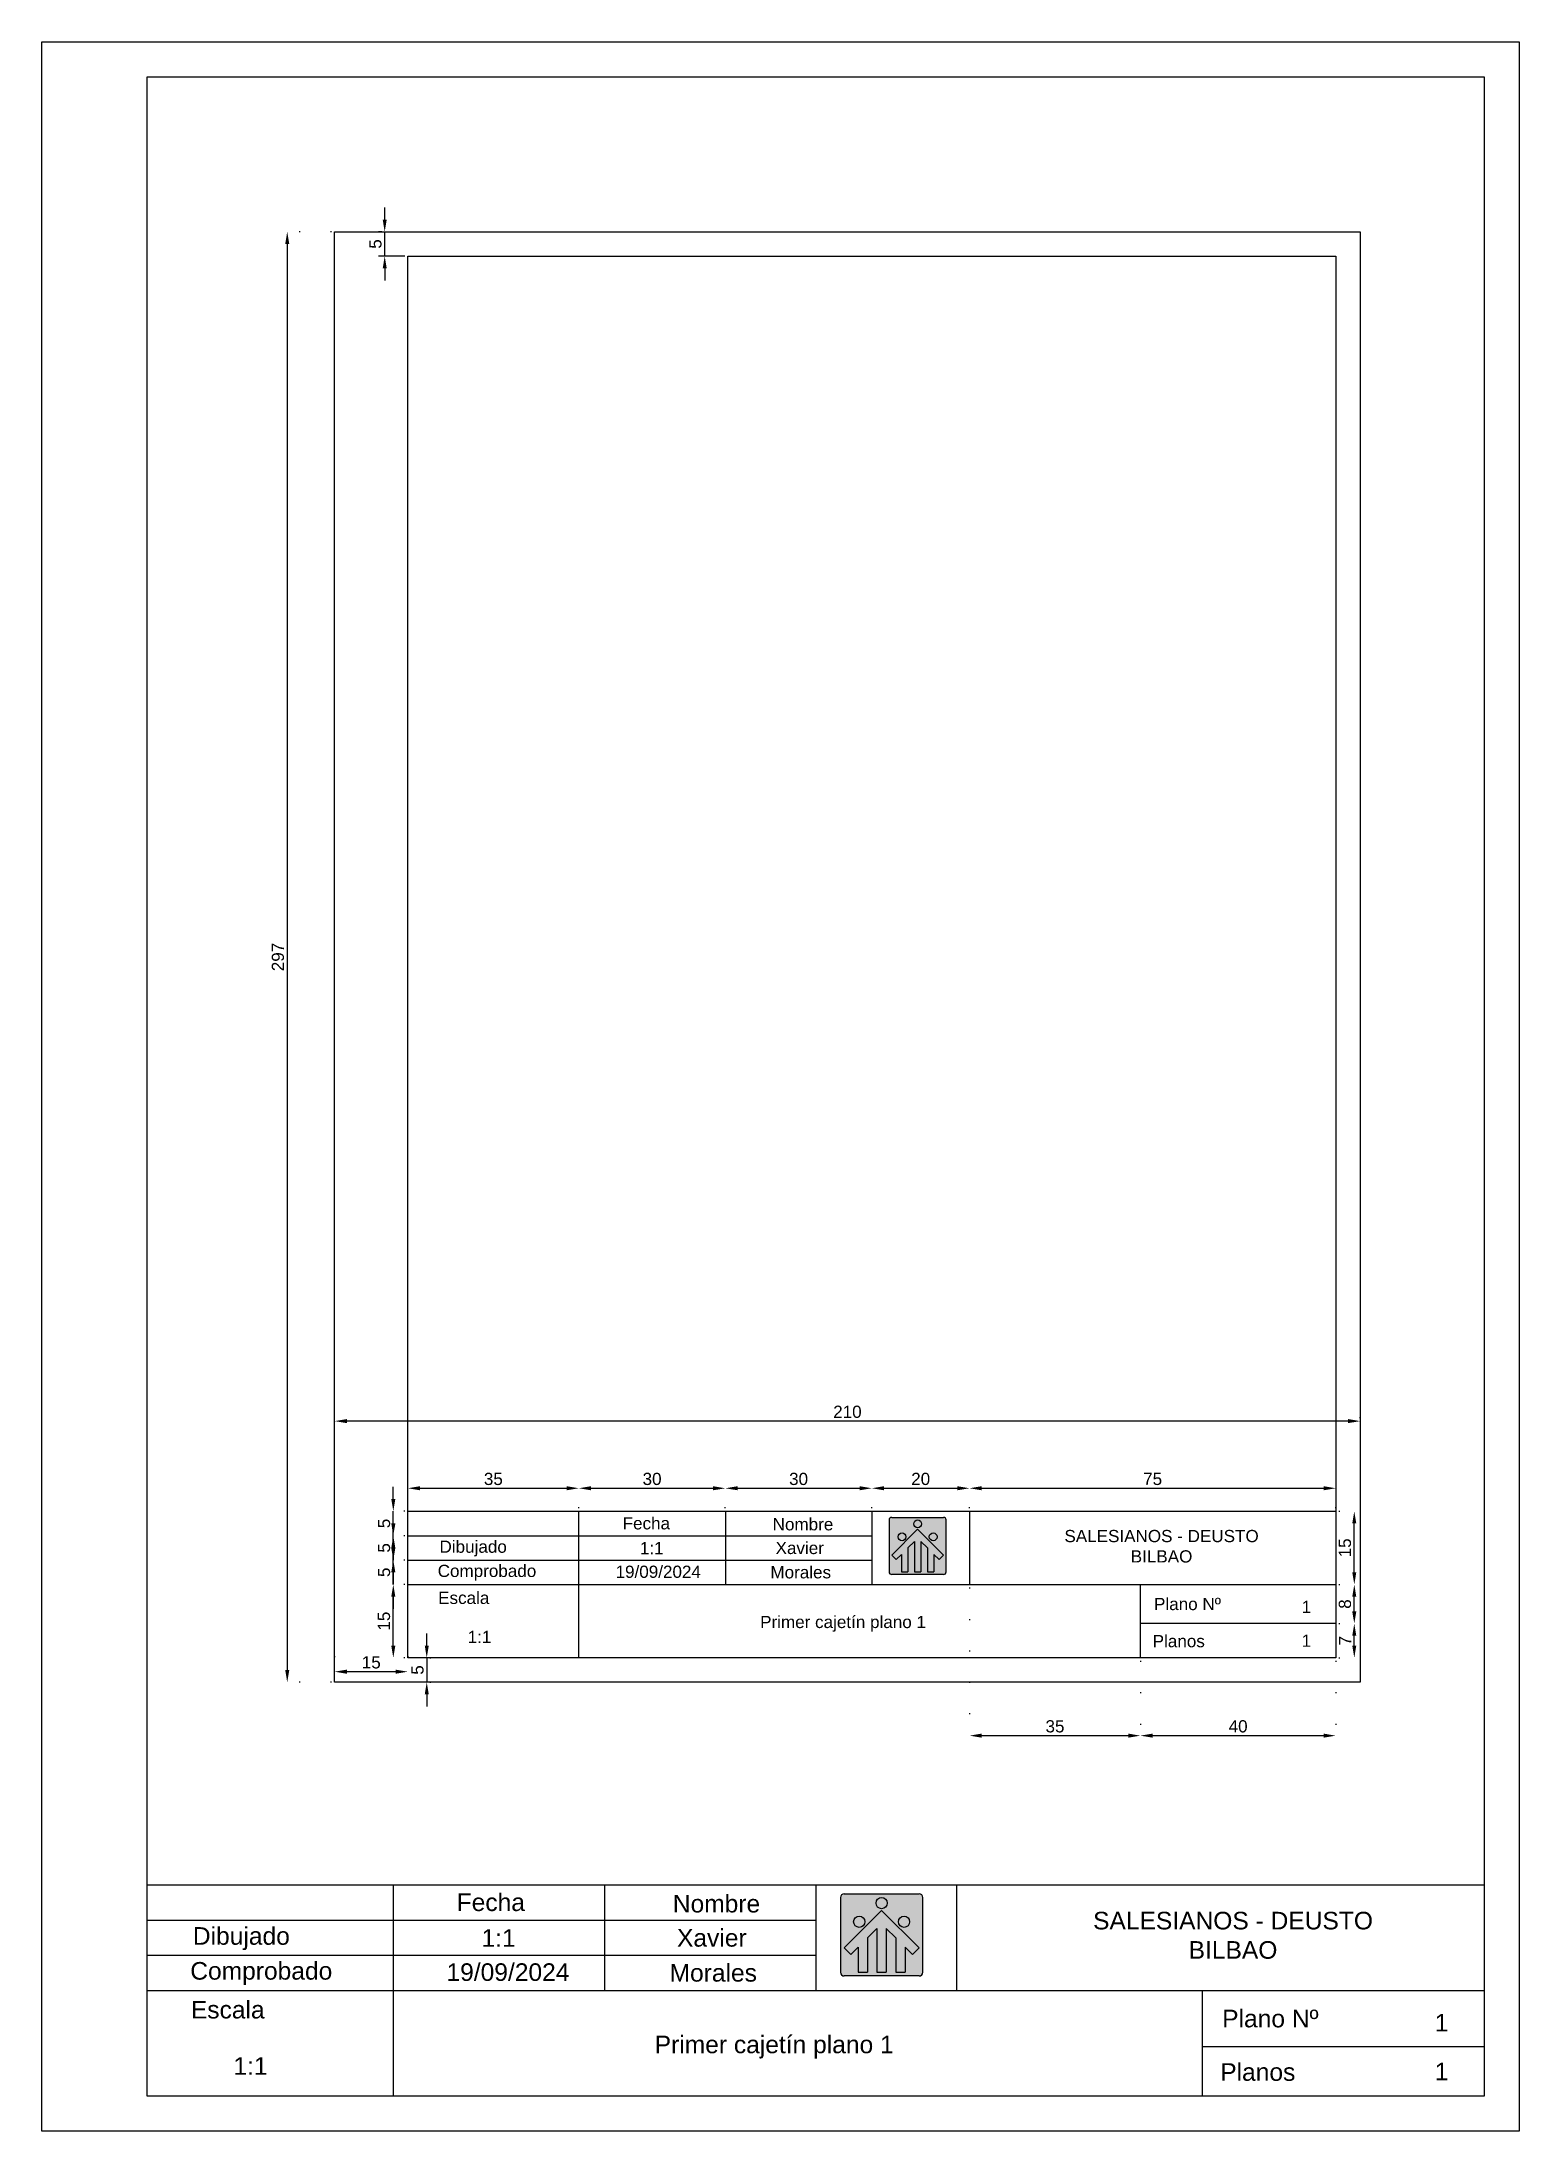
# Paper-space layout 'Presentación2' of a CAD drawing. Header units: millimetres. Extents: x -1918 to -1708, y -397 to -100.
# The model-space entities are those that its viewports show. They can reach past a viewport. Long polylines and large blocks are cut down to what shows.
import ezdxf

# ---------------------------------------------------------------- set-up
doc = ezdxf.new("R2010")
doc.units = ezdxf.units.MM
doc.linetypes.add('ACAD_ISO07W100', pattern=[3, 0, -3])
for name, color, linetype in [('Caj_Borde', 2, 'Continuous'), ('Caj_text_editar', 6, 'Continuous'), ('Caj_texto_fijo', 7, 'Continuous'), ('Cajetin', 7, 'Continuous'), ('Cotas', 3, 'Continuous'), ('Logo_SD', 1, 'Continuous')]:
    doc.layers.add(name, color=color, linetype=linetype)
doc.styles.get("Standard").update_dxf_attribs({"font": 'arial.ttf'})
doc.dimstyles.new('Copia de ISO-25_punto', dxfattribs={"dimtxt": 2.5, "dimasz": 2.5, "dimexe": 1.25, "dimexo": 0.625, "dimtad": 1, "dimtxsty": 'Standard', "dimcen": 2.5, "dimclrd": 256, "dimclre": 256, "dimadec": 0, "dimazin": 0, "dimtfac": 1, "dimtmove": 0, "dimatfit": 3, "dimfxl": 1, "dimlwd": -1, "dimlwe": -1, "dimarcsym": 0})
doc.dimstyles.new('ISO-25', dxfattribs={"dimtxt": 2.5, "dimasz": 2.5, "dimexe": 1.25, "dimexo": 0.625, "dimtad": 1, "dimtxsty": 'Standard', "dimcen": 2.5, "dimadec": 0, "dimazin": 0, "dimtfac": 1, "dimtmove": 0, "dimatfit": 3, "dimfxl": 1, "dimarcsym": 0})

# ---------------------------------------------------------------- blocks, each defined once
blk = doc.blocks.new('*D0')
at = {"layer": 'Cotas', "linetype": 'ACAD_ISO07W100', "transparency": 16777216}
for p, q in [((2030.14, 2261.83), (2026.52, 2261.83)), ((2030.14, 2246.83), (2026.52, 2246.83))]:
    blk.add_line(p, q, dxfattribs=at)
at = {"layer": 'Cotas', "transparency": 16777216}
blk.add_line((2027.77, 2249.33), (2027.77, 2259.33), dxfattribs=at)
for points in [[(2027.36, 2259.33), (2028.19, 2259.33), (2027.77, 2261.83)], [(2027.36, 2249.33), (2028.19, 2249.33), (2027.77, 2246.83)]]:
    blk.add_solid(points, dxfattribs=at)
at = {"layer": 'Defpoints', "color": 0, "transparency": 16777216}
for p in [(2027.77, 2261.83), (2030.76, 2261.83), (2030.76, 2246.83)]:
    blk.add_point(p, dxfattribs=at)
at = {"layer": 'Cotas', "color": 0, "transparency": 16777216, "insert": (2025.87, 2254.33), "char_height": 2.5, "attachment_point": 5, "rotation": 90}
blk.add_mtext('15', dxfattribs=at)
blk = doc.blocks.new('*D1')
at = {"layer": 'Cotas', "transparency": 16777216}
for p, q in [((2027.77, 2269.33), (2027.77, 2271.83)), ((2027.77, 2261.83), (2027.77, 2266.83)), ((2027.77, 2259.33), (2027.77, 2256.83))]:
    blk.add_line(p, q, dxfattribs=at)
at = {"layer": 'Cotas', "linetype": 'ACAD_ISO07W100', "transparency": 16777216}
for p, q in [((2030.14, 2266.83), (2026.52, 2266.83)), ((2030.14, 2261.83), (2026.52, 2261.83))]:
    blk.add_line(p, q, dxfattribs=at)
at = {"layer": 'Cotas', "transparency": 16777216}
for points in [[(2027.36, 2269.33), (2028.19, 2269.33), (2027.77, 2266.83)], [(2027.36, 2259.33), (2028.19, 2259.33), (2027.77, 2261.83)]]:
    blk.add_solid(points, dxfattribs=at)
at = {"layer": 'Defpoints', "color": 0, "transparency": 16777216}
for p in [(2027.77, 2266.83), (2030.76, 2266.83), (2030.76, 2261.83)]:
    blk.add_point(p, dxfattribs=at)
at = {"layer": 'Cotas', "color": 0, "transparency": 16777216, "insert": (2025.88, 2264.33), "char_height": 2.5, "attachment_point": 5, "rotation": 90}
blk.add_mtext('5', dxfattribs=at)
blk = doc.blocks.new('*D2')
at = {"layer": 'Cotas', "transparency": 16777216}
for p, q in [((2027.77, 2274.33), (2027.77, 2276.83)), ((2027.77, 2266.83), (2027.77, 2271.83)), ((2027.77, 2264.33), (2027.77, 2261.83))]:
    blk.add_line(p, q, dxfattribs=at)
at = {"layer": 'Cotas', "linetype": 'ACAD_ISO07W100', "transparency": 16777216}
for p, q in [((2030.14, 2271.83), (2026.52, 2271.83)), ((2030.14, 2266.83), (2026.52, 2266.83))]:
    blk.add_line(p, q, dxfattribs=at)
at = {"layer": 'Cotas', "transparency": 16777216}
for points in [[(2027.36, 2274.33), (2028.19, 2274.33), (2027.77, 2271.83)], [(2027.36, 2264.33), (2028.19, 2264.33), (2027.77, 2266.83)]]:
    blk.add_solid(points, dxfattribs=at)
at = {"layer": 'Defpoints', "color": 0, "transparency": 16777216}
for p in [(2027.77, 2271.83), (2030.76, 2271.83), (2030.76, 2266.83)]:
    blk.add_point(p, dxfattribs=at)
at = {"layer": 'Cotas', "color": 0, "transparency": 16777216, "insert": (2025.88, 2269.33), "char_height": 2.5, "attachment_point": 5, "rotation": 90}
blk.add_mtext('5', dxfattribs=at)
blk = doc.blocks.new('*D3')
at = {"layer": 'Cotas', "transparency": 16777216}
for p, q in [((2027.77, 2279.33), (2027.77, 2281.83)), ((2027.77, 2271.83), (2027.77, 2276.83)), ((2027.77, 2269.33), (2027.77, 2266.83))]:
    blk.add_line(p, q, dxfattribs=at)
at = {"layer": 'Cotas', "linetype": 'ACAD_ISO07W100', "transparency": 16777216}
for p, q in [((2030.14, 2276.83), (2026.52, 2276.83)), ((2030.14, 2271.83), (2026.52, 2271.83))]:
    blk.add_line(p, q, dxfattribs=at)
at = {"layer": 'Cotas', "transparency": 16777216}
for points in [[(2027.36, 2279.33), (2028.19, 2279.33), (2027.77, 2276.83)], [(2027.36, 2269.33), (2028.19, 2269.33), (2027.77, 2271.83)]]:
    blk.add_solid(points, dxfattribs=at)
at = {"layer": 'Defpoints', "color": 0, "transparency": 16777216}
for p in [(2027.77, 2276.83), (2030.76, 2276.83), (2030.76, 2271.83)]:
    blk.add_point(p, dxfattribs=at)
at = {"layer": 'Cotas', "color": 0, "transparency": 16777216, "insert": (2025.88, 2274.33), "char_height": 2.5, "attachment_point": 5, "rotation": 90}
blk.add_mtext('5', dxfattribs=at)
blk = doc.blocks.new('*D4')
at = {"layer": 'Cotas', "linetype": 'ACAD_ISO07W100', "transparency": 16777216}
for p, q in [((2030.76, 2277.45), (2030.76, 2282.79)), ((2065.76, 2277.45), (2065.76, 2282.79))]:
    blk.add_line(p, q, dxfattribs=at)
at = {"layer": 'Cotas', "transparency": 16777216}
blk.add_line((2033.26, 2281.54), (2063.26, 2281.54), dxfattribs=at)
for points in [[(2033.26, 2281.96), (2033.26, 2281.13), (2030.76, 2281.54)], [(2063.26, 2281.96), (2063.26, 2281.13), (2065.76, 2281.54)]]:
    blk.add_solid(points, dxfattribs=at)
at = {"layer": 'Defpoints', "color": 0, "transparency": 16777216}
for p in [(2065.76, 2281.54), (2030.76, 2276.83), (2065.76, 2276.83)]:
    blk.add_point(p, dxfattribs=at)
at = {"layer": 'Cotas', "color": 0, "transparency": 16777216, "insert": (2048.26, 2283.44), "char_height": 2.5, "attachment_point": 5}
blk.add_mtext('35', dxfattribs=at)
blk = doc.blocks.new('*D5')
at = {"layer": 'Cotas', "linetype": 'ACAD_ISO07W100', "transparency": 16777216}
for p, q in [((2065.76, 2277.45), (2065.76, 2282.79)), ((2095.76, 2277.45), (2095.76, 2282.79))]:
    blk.add_line(p, q, dxfattribs=at)
at = {"layer": 'Cotas', "transparency": 16777216}
blk.add_line((2068.26, 2281.54), (2093.26, 2281.54), dxfattribs=at)
for points in [[(2068.26, 2281.96), (2068.26, 2281.13), (2065.76, 2281.54)], [(2093.26, 2281.96), (2093.26, 2281.13), (2095.76, 2281.54)]]:
    blk.add_solid(points, dxfattribs=at)
at = {"layer": 'Defpoints', "color": 0, "transparency": 16777216}
for p in [(2095.76, 2281.54), (2065.76, 2276.83), (2095.76, 2276.83)]:
    blk.add_point(p, dxfattribs=at)
at = {"layer": 'Cotas', "color": 0, "transparency": 16777216, "insert": (2080.76, 2283.44), "char_height": 2.5, "attachment_point": 5}
blk.add_mtext('30', dxfattribs=at)
blk = doc.blocks.new('*D6')
at = {"layer": 'Cotas', "linetype": 'ACAD_ISO07W100', "transparency": 16777216}
for p, q in [((2095.76, 2277.45), (2095.76, 2282.79)), ((2125.76, 2277.45), (2125.76, 2282.79))]:
    blk.add_line(p, q, dxfattribs=at)
at = {"layer": 'Cotas', "transparency": 16777216}
blk.add_line((2098.26, 2281.54), (2123.26, 2281.54), dxfattribs=at)
for points in [[(2098.26, 2281.96), (2098.26, 2281.13), (2095.76, 2281.54)], [(2123.26, 2281.96), (2123.26, 2281.13), (2125.76, 2281.54)]]:
    blk.add_solid(points, dxfattribs=at)
at = {"layer": 'Defpoints', "color": 0, "transparency": 16777216}
for p in [(2125.76, 2281.54), (2095.76, 2276.83), (2125.76, 2276.83)]:
    blk.add_point(p, dxfattribs=at)
at = {"layer": 'Cotas', "color": 0, "transparency": 16777216, "insert": (2110.76, 2283.44), "char_height": 2.5, "attachment_point": 5}
blk.add_mtext('30', dxfattribs=at)
blk = doc.blocks.new('*D7')
at = {"layer": 'Cotas', "linetype": 'ACAD_ISO07W100', "transparency": 16777216}
for p, q in [((2125.76, 2277.45), (2125.76, 2282.79)), ((2145.76, 2277.45), (2145.76, 2282.79))]:
    blk.add_line(p, q, dxfattribs=at)
at = {"layer": 'Cotas', "transparency": 16777216}
blk.add_line((2128.26, 2281.54), (2143.26, 2281.54), dxfattribs=at)
for points in [[(2128.26, 2281.96), (2128.26, 2281.13), (2125.76, 2281.54)], [(2143.26, 2281.96), (2143.26, 2281.13), (2145.76, 2281.54)]]:
    blk.add_solid(points, dxfattribs=at)
at = {"layer": 'Defpoints', "color": 0, "transparency": 16777216}
for p in [(2145.76, 2281.54), (2125.76, 2276.83), (2145.76, 2276.83)]:
    blk.add_point(p, dxfattribs=at)
at = {"layer": 'Cotas', "color": 0, "transparency": 16777216, "insert": (2135.76, 2283.44), "char_height": 2.5, "attachment_point": 5}
blk.add_mtext('20', dxfattribs=at)
blk = doc.blocks.new('*D8')
at = {"layer": 'Cotas', "linetype": 'ACAD_ISO07W100', "transparency": 16777216}
for p, q in [((2145.76, 2277.45), (2145.76, 2282.79)), ((2220.76, 2277.45), (2220.76, 2282.79))]:
    blk.add_line(p, q, dxfattribs=at)
at = {"layer": 'Cotas', "transparency": 16777216}
blk.add_line((2148.26, 2281.54), (2218.26, 2281.54), dxfattribs=at)
for points in [[(2148.26, 2281.96), (2148.26, 2281.13), (2145.76, 2281.54)], [(2218.26, 2281.96), (2218.26, 2281.13), (2220.76, 2281.54)]]:
    blk.add_solid(points, dxfattribs=at)
at = {"layer": 'Defpoints', "color": 0, "transparency": 16777216}
for p in [(2220.76, 2281.54), (2145.76, 2276.83), (2220.76, 2276.83)]:
    blk.add_point(p, dxfattribs=at)
at = {"layer": 'Cotas', "color": 0, "transparency": 16777216, "insert": (2183.26, 2283.44), "char_height": 2.5, "attachment_point": 5}
blk.add_mtext('75', dxfattribs=at)
blk = doc.blocks.new('*D9')
at = {"layer": 'Cotas', "linetype": 'ACAD_ISO07W100', "transparency": 16777216}
for p, q in [((2015.76, 2295.92), (2015.76, 2296.54)), ((2225.76, 2295.92), (2225.76, 2296.54))]:
    blk.add_line(p, q, dxfattribs=at)
at = {"layer": 'Cotas', "transparency": 16777216}
blk.add_line((2223.26, 2295.29), (2018.26, 2295.29), dxfattribs=at)
for points in [[(2018.26, 2295.71), (2018.26, 2294.88), (2015.76, 2295.29)], [(2223.26, 2295.71), (2223.26, 2294.88), (2225.76, 2295.29)]]:
    blk.add_solid(points, dxfattribs=at)
at = {"layer": 'Defpoints', "color": 0, "transparency": 16777216}
for p in [(2015.76, 2295.29), (2015.76, 2295.29), (2225.76, 2295.29)]:
    blk.add_point(p, dxfattribs=at)
at = {"layer": 'Cotas', "color": 0, "transparency": 16777216, "insert": (2120.76, 2297.19), "char_height": 2.5, "attachment_point": 5}
blk.add_mtext('210', dxfattribs=at)
blk = doc.blocks.new('*D10')
at = {"layer": 'Cotas', "linetype": 'ACAD_ISO07W100', "transparency": 16777216}
for p, q in [((2221.39, 2253.83), (2225.8, 2253.83)), ((2221.39, 2246.83), (2225.8, 2246.83))]:
    blk.add_line(p, q, dxfattribs=at)
at = {"layer": 'Cotas', "transparency": 16777216}
blk.add_line((2224.55, 2249.33), (2224.55, 2251.33), dxfattribs=at)
for points in [[(2224.13, 2251.33), (2224.96, 2251.33), (2224.55, 2253.83)], [(2224.13, 2249.33), (2224.96, 2249.33), (2224.55, 2246.83)]]:
    blk.add_solid(points, dxfattribs=at)
at = {"layer": 'Defpoints', "color": 0, "transparency": 16777216}
for p in [(2220.76, 2253.83), (2224.55, 2253.83), (2220.76, 2246.83)]:
    blk.add_point(p, dxfattribs=at)
at = {"layer": 'Cotas', "color": 0, "transparency": 16777216, "insert": (2222.67, 2250.33), "char_height": 2.5, "attachment_point": 5, "rotation": 90}
blk.add_mtext('7', dxfattribs=at)
blk = doc.blocks.new('*D11')
at = {"layer": 'Cotas', "linetype": 'ACAD_ISO07W100', "transparency": 16777216}
for p, q in [((2221.39, 2261.83), (2225.8, 2261.83)), ((2221.39, 2253.83), (2225.8, 2253.83))]:
    blk.add_line(p, q, dxfattribs=at)
at = {"layer": 'Cotas', "transparency": 16777216}
blk.add_line((2224.55, 2256.33), (2224.55, 2259.33), dxfattribs=at)
for points in [[(2224.13, 2259.33), (2224.96, 2259.33), (2224.55, 2261.83)], [(2224.13, 2256.33), (2224.96, 2256.33), (2224.55, 2253.83)]]:
    blk.add_solid(points, dxfattribs=at)
at = {"layer": 'Defpoints', "color": 0, "transparency": 16777216}
for p in [(2220.76, 2261.83), (2224.55, 2261.83), (2220.76, 2253.83)]:
    blk.add_point(p, dxfattribs=at)
at = {"layer": 'Cotas', "color": 0, "transparency": 16777216, "insert": (2222.64, 2257.83), "char_height": 2.5, "attachment_point": 5, "rotation": 90}
blk.add_mtext('8', dxfattribs=at)
blk = doc.blocks.new('*D12')
at = {"layer": 'Cotas', "linetype": 'ACAD_ISO07W100', "transparency": 16777216}
for p, q in [((2221.39, 2276.83), (2225.8, 2276.83)), ((2221.39, 2261.83), (2225.8, 2261.83))]:
    blk.add_line(p, q, dxfattribs=at)
at = {"layer": 'Cotas', "transparency": 16777216}
blk.add_line((2224.55, 2264.33), (2224.55, 2274.33), dxfattribs=at)
for points in [[(2224.13, 2274.33), (2224.96, 2274.33), (2224.55, 2276.83)], [(2224.13, 2264.33), (2224.96, 2264.33), (2224.55, 2261.83)]]:
    blk.add_solid(points, dxfattribs=at)
at = {"layer": 'Defpoints', "color": 0, "transparency": 16777216}
for p in [(2220.76, 2276.83), (2224.55, 2276.83), (2220.76, 2261.83)]:
    blk.add_point(p, dxfattribs=at)
at = {"layer": 'Cotas', "color": 0, "transparency": 16777216, "insert": (2222.64, 2269.33), "char_height": 2.5, "attachment_point": 5, "rotation": 90}
blk.add_mtext('15', dxfattribs=at)
blk = doc.blocks.new('*D13')
at = {"layer": 'Cotas', "transparency": 16777216}
for p, q in [((2034.62, 2249.33), (2034.62, 2251.83)), ((2034.62, 2246.83), (2034.62, 2241.83)), ((2034.62, 2239.33), (2034.62, 2236.83))]:
    blk.add_line(p, q, dxfattribs=at)
at = {"layer": 'Cotas', "linetype": 'ACAD_ISO07W100', "transparency": 16777216}
for p, q in [((2035.25, 2246.83), (2035.87, 2246.83)), ((2035.25, 2241.83), (2035.87, 2241.83))]:
    blk.add_line(p, q, dxfattribs=at)
at = {"layer": 'Cotas', "transparency": 16777216}
for points in [[(2034.21, 2249.33), (2035.04, 2249.33), (2034.62, 2246.83)], [(2034.21, 2239.33), (2035.04, 2239.33), (2034.62, 2241.83)]]:
    blk.add_solid(points, dxfattribs=at)
at = {"layer": 'Defpoints', "color": 0, "transparency": 16777216}
for p in [(2034.62, 2246.83), (2034.62, 2241.83), (2034.62, 2241.83)]:
    blk.add_point(p, dxfattribs=at)
at = {"layer": 'Cotas', "color": 0, "transparency": 16777216, "insert": (2032.73, 2244.33), "char_height": 2.5, "attachment_point": 5, "rotation": 90}
blk.add_mtext('5', dxfattribs=at)
blk = doc.blocks.new('*D14')
at = {"layer": 'Cotas', "linetype": 'ACAD_ISO07W100', "transparency": 16777216}
for p, q in [((2015.76, 2247.13), (2015.76, 2242.73)), ((2030.76, 2247.13), (2030.76, 2242.73))]:
    blk.add_line(p, q, dxfattribs=at)
at = {"layer": 'Cotas', "transparency": 16777216}
blk.add_line((2028.26, 2243.98), (2018.26, 2243.98), dxfattribs=at)
for points in [[(2018.26, 2244.4), (2018.26, 2243.56), (2015.76, 2243.98)], [(2028.26, 2244.4), (2028.26, 2243.56), (2030.76, 2243.98)]]:
    blk.add_solid(points, dxfattribs=at)
at = {"layer": 'Defpoints', "color": 0, "transparency": 16777216}
for p in [(2015.76, 2247.76), (2030.76, 2247.76), (2015.76, 2243.98)]:
    blk.add_point(p, dxfattribs=at)
at = {"layer": 'Cotas', "color": 0, "transparency": 16777216, "insert": (2023.26, 2245.88), "char_height": 2.5, "attachment_point": 5}
blk.add_mtext('15', dxfattribs=at)
blk = doc.blocks.new('*D15')
at = {"layer": 'Cotas', "linetype": 'ACAD_ISO07W100', "transparency": 16777216}
for p, q in [((2180.76, 2246.2), (2180.76, 2229.63)), ((2220.76, 2246.2), (2220.76, 2229.63))]:
    blk.add_line(p, q, dxfattribs=at)
at = {"layer": 'Cotas', "transparency": 16777216}
blk.add_line((2218.26, 2230.88), (2183.26, 2230.88), dxfattribs=at)
for points in [[(2183.26, 2231.3), (2183.26, 2230.47), (2180.76, 2230.88)], [(2218.26, 2231.3), (2218.26, 2230.47), (2220.76, 2230.88)]]:
    blk.add_solid(points, dxfattribs=at)
at = {"layer": 'Defpoints', "color": 0, "transparency": 16777216}
for p in [(2180.76, 2246.83), (2220.76, 2246.83), (2180.76, 2230.88)]:
    blk.add_point(p, dxfattribs=at)
at = {"layer": 'Cotas', "color": 0, "transparency": 16777216, "insert": (2200.76, 2232.78), "char_height": 2.5, "attachment_point": 5}
blk.add_mtext('40', dxfattribs=at)
blk = doc.blocks.new('*D17')
at = {"layer": 'Cotas', "linetype": 'ACAD_ISO07W100', "transparency": 16777216}
for p, q in [((2015.14, 2538.83), (2004.8, 2538.83)), ((2015.14, 2241.83), (2004.8, 2241.83))]:
    blk.add_line(p, q, dxfattribs=at)
at = {"layer": 'Cotas', "transparency": 16777216}
blk.add_line((2006.05, 2536.33), (2006.05, 2244.33), dxfattribs=at)
for points in [[(2005.64, 2536.33), (2006.47, 2536.33), (2006.05, 2538.83)], [(2005.64, 2244.33), (2006.47, 2244.33), (2006.05, 2241.83)]]:
    blk.add_solid(points, dxfattribs=at)
at = {"layer": 'Defpoints', "color": 0, "transparency": 16777216}
for p in [(2015.76, 2538.83), (2006.05, 2241.83), (2015.76, 2241.83)]:
    blk.add_point(p, dxfattribs=at)
at = {"layer": 'Cotas', "color": 0, "transparency": 16777216, "insert": (2004.15, 2390.33), "char_height": 2.5, "attachment_point": 5, "rotation": 90}
blk.add_mtext('297', dxfattribs=at)
blk = doc.blocks.new('*D18')
at = {"layer": 'Cotas', "color": 0, "lineweight": -2, "transparency": 16777216}
for p, q in [((2026.01, 2541.33), (2026.01, 2543.83)), ((2025.39, 2538.83), (2024.76, 2538.83)), ((2026.01, 2533.83), (2026.01, 2538.83)), ((2030.14, 2533.83), (2024.76, 2533.83)), ((2026.01, 2531.33), (2026.01, 2528.83))]:
    blk.add_line(p, q, dxfattribs=at)
at = {"layer": 'Cotas', "color": 0, "transparency": 16777216}
for points in [[(2025.6, 2541.33), (2026.43, 2541.33), (2026.01, 2538.83)], [(2025.6, 2531.33), (2026.43, 2531.33), (2026.01, 2533.83)]]:
    blk.add_solid(points, dxfattribs=at)
at = {"layer": 'Defpoints', "color": 0, "transparency": 16777216}
for p in [(2026.01, 2538.83), (2026.01, 2538.83), (2030.76, 2533.83)]:
    blk.add_point(p, dxfattribs=at)
at = {"layer": 'Cotas', "color": 0, "transparency": 16777216, "insert": (2024.12, 2536.33), "char_height": 2.5, "attachment_point": 5, "rotation": 90}
blk.add_mtext('5', dxfattribs=at)
blk = doc.blocks.new('*D20')
at = {"layer": 'Cotas', "linetype": 'ACAD_ISO07W100', "transparency": 16777216}
for p, q in [((2145.76, 2261.2), (2145.76, 2229.63)), ((2180.76, 2246.2), (2180.76, 2229.63))]:
    blk.add_line(p, q, dxfattribs=at)
at = {"layer": 'Cotas', "transparency": 16777216}
blk.add_line((2178.26, 2230.88), (2148.26, 2230.88), dxfattribs=at)
for points in [[(2148.26, 2231.3), (2148.26, 2230.47), (2145.76, 2230.88)], [(2178.26, 2231.3), (2178.26, 2230.47), (2180.76, 2230.88)]]:
    blk.add_solid(points, dxfattribs=at)
at = {"layer": 'Defpoints', "color": 0, "transparency": 16777216}
for p in [(2145.76, 2261.83), (2180.76, 2246.83), (2145.76, 2230.88)]:
    blk.add_point(p, dxfattribs=at)
at = {"layer": 'Cotas', "color": 0, "transparency": 16777216, "insert": (2163.26, 2232.78), "char_height": 2.5, "attachment_point": 5}
blk.add_mtext('35', dxfattribs=at)

msp = doc.modelspace()

# ---------------------------------------------------------------- hatches: boundary and pattern name
at = {"true_color": 0xffffff}
h = msp.add_hatch(color=7, dxfattribs=at)
h.dxf.hatch_style = 1
h.paths.add_polyline_path([(2135.936, 2274.25, 1), (2134.342, 2274.25, 1)])
h.paths.add_polyline_path([(2132.748, 2271.593, 1), (2131.154, 2271.593, 1)], flags=17)
h.paths.add_polyline_path([(2137.53, 2271.593, 1), (2139.124, 2271.593, 1)], flags=17)
h.paths.add_polyline_path([(2135.139, 2273.187), (2129.826, 2267.874), (2130.765, 2266.935), (2131.818, 2267.988), (2131.818, 2264.42), (2133.147, 2264.42), (2133.147, 2269.316), (2134.475, 2270.644), (2134.475, 2264.42), (2135.803, 2264.42), (2135.803, 2270.644), (2137.131, 2269.316), (2137.131, 2264.42), (2138.46, 2264.42), (2138.46, 2267.988), (2139.513, 2266.935), (2140.452, 2267.874)])
at = {"layer": 'Cotas'}
h = msp.add_hatch(color=1, dxfattribs=at)
h.dxf.hatch_style = 1
h.paths.add_polyline_path([(2129.295, 2264.42, 0.4142136), (2129.826, 2263.889), (2140.452, 2263.889, 0.4142136), (2140.983, 2264.42), (2140.983, 2267.874), (2140.983, 2275.047, 0.4142136), (2140.452, 2275.578), (2129.826, 2275.578, 0.4142136), (2129.295, 2275.047)])
h.paths.add_polyline_path([(2132.748, 2271.593, -1), (2131.154, 2271.593, -1)], flags=16)
h.paths.add_polyline_path([(2135.139, 2273.187), (2140.452, 2267.874), (2139.513, 2266.935), (2138.46, 2267.988), (2138.46, 2264.42), (2137.131, 2264.42), (2137.131, 2269.316), (2135.803, 2270.644), (2135.803, 2264.42), (2134.475, 2264.42), (2134.475, 2270.644), (2133.147, 2269.316), (2133.147, 2264.42), (2131.818, 2264.42), (2131.818, 2267.988), (2130.765, 2266.935), (2129.826, 2267.874)], flags=16)
h.paths.add_polyline_path([(2134.342, 2274.25, -1), (2135.936, 2274.25, -1)], flags=16)
h.paths.add_polyline_path([(2139.124, 2271.593, -1), (2137.53, 2271.593, -1)], flags=16)

# ---------------------------------------------------------------- linework, layer by layer
at = {"layer": 'Caj_Borde'}
msp.add_lwpolyline([(2015.762, 2538.827), (2225.762, 2538.827), (2225.762, 2241.827), (2015.762, 2241.827)], close=True, dxfattribs=at)
at = {"layer": 'Cajetin'}
for p, q in [((2030.762, 2276.827), (2220.762, 2276.827)), ((2065.762, 2246.827), (2065.762, 2276.827)), ((2095.762, 2276.827), (2095.762, 2261.827)), ((2125.762, 2276.827), (2125.762, 2261.827)), ((2145.762, 2276.827), (2145.762, 2261.827)), ((2030.762, 2271.827), (2125.762, 2271.827)), ((2030.762, 2266.827), (2125.762, 2266.827)), ((2030.762, 2261.827), (2220.762, 2261.827)), ((2180.762, 2246.827), (2180.762, 2261.827)), ((2220.762, 2253.827), (2180.762, 2253.827))]:
    msp.add_line(p, q, dxfattribs=at)
msp.add_lwpolyline([(2030.762, 2533.827), (2220.762, 2533.827), (2220.762, 2246.827), (2030.762, 2246.827)], close=True, dxfattribs=at)
at = {"layer": 'Logo_SD'}
for p, q in [((2129.295, 2275.047), (2129.295, 2264.42)), ((2129.826, 2275.578), (2140.452, 2275.578)), ((2129.826, 2267.874), (2135.139, 2273.187)), ((2135.139, 2273.187), (2140.452, 2267.874)), ((2140.983, 2267.874), (2140.983, 2275.047)), ((2130.765, 2266.935), (2129.826, 2267.874)), ((2130.765, 2266.935), (2131.818, 2267.988)), ((2131.818, 2267.988), (2131.818, 2264.42)), ((2133.147, 2269.316), (2134.475, 2270.644)), ((2133.147, 2269.316), (2133.147, 2264.42)), ((2134.475, 2270.644), (2134.475, 2264.42)), ((2135.803, 2270.644), (2137.131, 2269.316)), ((2135.803, 2270.644), (2135.803, 2264.42)), ((2137.131, 2269.316), (2137.131, 2264.42)), ((2138.46, 2267.988), (2138.46, 2264.42)), ((2138.46, 2267.988), (2139.513, 2266.935)), ((2139.513, 2266.935), (2140.452, 2267.874)), ((2140.983, 2264.42), (2140.983, 2267.874)), ((2140.452, 2263.889), (2129.826, 2263.889)), ((2131.818, 2264.42), (2133.147, 2264.42)), ((2134.475, 2264.42), (2135.803, 2264.42)), ((2137.131, 2264.42), (2138.46, 2264.42))]:
    msp.add_line(p, q, dxfattribs=at)
for centre in [(2131.951, 2271.593), (2135.139, 2274.25), (2138.327, 2271.593)]:
    msp.add_circle(centre, 0.797, dxfattribs=at)
for centre, start, end in [((2129.826, 2275.047), 90, 180), ((2140.452, 2275.047), 0, 90), ((2129.826, 2264.42), 180, 270), ((2140.452, 2264.42), 270, 0)]:
    msp.add_arc(centre, 0.531, start, end, dxfattribs=at)

# ---------------------------------------------------------------- texts
at = {"layer": 'Caj_text_editar', "char_height": 2.5, "attachment_point": 1}
for s, width, insert in [('1:1', 4.82165, (2078.262, 2270.543)), ('Xavier', 4.82165, (2106.05, 2270.565)), ('19/09/2024', 4.82165, (2073.284, 2265.694)), ('Morales', 4.82165, (2104.994, 2265.59)), ('Primer cajetín plano 1', 46.30533, (2102.883, 2255.415)), ('1', 3.85766, (2213.757, 2258.505)), ('1:1', 4.82165, (2042.995, 2252.355)), ('1', 4.82165, (2213.757, 2251.571))]:
    msp.add_mtext_dynamic_manual_height_columns(s, width=width, gutter_width=12.5, heights=[0], dxfattribs=dict(at, insert=insert))
at = {"layer": 'Caj_texto_fijo', "char_height": 2.5}
for s, width, insert, attachment_point in [('Fecha', 9.48678, (2074.736, 2275.618), 1), ('Nombre', 9.48678, (2105.452, 2275.423), 1), ('SALESIANOS - DEUSTO BILBAO', 41.13459, (2185.086, 2273.008), 2), ('Dibujado', 14.12722, (2037.231, 2270.832), 1), ('Comprobado', 20.53102, (2036.86, 2265.873), 1), ('Escala', 11.15733, (2036.959, 2260.351), 1), ('Plano Nº', 14.40565, (2183.545, 2259.095), 1), ('Planos', 10.97173, (2183.266, 2251.49), 1)]:
    msp.add_mtext_dynamic_manual_height_columns(s, width=width, gutter_width=12.5, heights=[0], dxfattribs=dict(at, insert=insert, attachment_point=attachment_point))

# ---------------------------------------------------------------- dimensions: what is measured, and where the dimension line sits
at = {"layer": 'Cotas'}
for base, p1, p2, angle, dimstyle, picture, middle in [((2026.014, 2538.827), (2030.762, 2533.827), (2026.014, 2538.827), 90, 'ISO-25', '*D18', (2024.118, 2536.327)), ((2006.053, 2241.827), (2015.762, 2538.827), (2015.762, 2241.827), 90, 'Copia de ISO-25_punto', '*D17', (2004.151, 2390.327)), ((2224.546, 2276.827), (2220.762, 2261.827), (2220.762, 2276.827), 90, 'Copia de ISO-25_punto', '*D12', (2222.645, 2269.327)), ((2224.546, 2261.827), (2220.762, 2253.827), (2220.762, 2261.827), 90, 'Copia de ISO-25_punto', '*D11', (2222.645, 2257.827)), ((2034.625, 2241.827), (2034.625, 2246.827), (2034.625, 2241.827), 270, 'Copia de ISO-25_punto', '*D13', (2032.728, 2244.327)), ((2224.546, 2253.827), (2220.762, 2246.827), (2220.762, 2253.827), 90, 'Copia de ISO-25_punto', '*D10', (2222.671, 2250.327))]:
    dim = msp.add_linear_dim(base=base, p1=p1, p2=p2, angle=angle, dimstyle=dimstyle, dxfattribs=at)
    dim.commit()
    dim.dimension.update_dxf_attribs({"geometry": picture, "text_midpoint": middle})
for base, p1, p2, picture, middle in [((2015.762, 2295.293), (2225.762, 2295.293), (2015.762, 2295.293), '*D9', (2120.762, 2297.195)), ((2065.762, 2281.543), (2030.762, 2276.827), (2065.762, 2276.827), '*D4', (2048.262, 2283.445)), ((2095.762, 2281.543), (2065.762, 2276.827), (2095.762, 2276.827), '*D5', (2080.762, 2283.445)), ((2125.762, 2281.543), (2095.762, 2276.827), (2125.762, 2276.827), '*D6', (2110.762, 2283.445)), ((2145.762, 2281.543), (2125.762, 2276.827), (2145.762, 2276.827), '*D7', (2135.762, 2283.444)), ((2220.762, 2281.543), (2145.762, 2276.827), (2220.762, 2276.827), '*D8', (2183.262, 2283.439)), ((2145.762, 2230.883), (2180.762, 2246.827), (2145.762, 2261.827), '*D20', (2163.262, 2232.785)), ((2180.762, 2230.883), (2220.762, 2246.827), (2180.762, 2246.827), '*D15', (2200.762, 2232.784))]:
    dim = msp.add_linear_dim(base=base, p1=p1, p2=p2, dimstyle='Copia de ISO-25_punto', dxfattribs=at)
    dim.commit()
    dim.dimension.update_dxf_attribs({"geometry": picture, "text_midpoint": middle})
for base, p1, p2, angle, picture, middle in [((2027.773, 2276.827), (2030.762, 2271.827), (2030.762, 2276.827), 90, '*D3', (2027.773, 2274.327)), ((2027.773, 2271.827), (2030.762, 2266.827), (2030.762, 2271.827), 90, '*D2', (2027.773, 2269.327)), ((2027.773, 2266.827), (2030.762, 2261.827), (2030.762, 2266.827), 90, '*D1', (2027.773, 2264.327)), ((2027.773, 2261.827), (2030.762, 2246.827), (2030.762, 2261.827), 90, '*D0', (2027.773, 2254.327)), ((2015.762, 2243.981), (2030.762, 2247.757), (2015.762, 2247.757), 180, '*D14', (2023.262, 2243.981))]:
    dim = msp.add_linear_dim(base=base, p1=p1, p2=p2, angle=angle, dimstyle='Copia de ISO-25_punto', dxfattribs=at)
    dim.commit()
    dim.dimension.update_dxf_attribs({"geometry": picture, "text_midpoint": middle, "dimtype": 160})

psp = doc.layouts.new('Presentación2')

# ---------------------------------------------------------------- hatches: boundary and pattern name
at = {"true_color": 0xffffff}
h = psp.add_hatch(color=7, dxfattribs=at)
h.dxf.hatch_style = 1
h.paths.add_polyline_path([(-1797.61, -364.5, 1), (-1799.2, -364.5, 1)])
h.paths.add_polyline_path([(-1800.8, -367.16, 1), (-1802.39, -367.16, 1)], flags=17)
h.paths.add_polyline_path([(-1796.01, -367.16, 1), (-1794.42, -367.16, 1)], flags=17)
h.paths.add_polyline_path([(-1798.41, -365.56), (-1803.72, -370.88), (-1802.78, -371.82), (-1801.73, -370.76), (-1801.73, -374.33), (-1800.4, -374.33), (-1800.4, -369.44), (-1799.07, -368.11), (-1799.07, -374.33), (-1797.74, -374.33), (-1797.74, -368.11), (-1796.41, -369.44), (-1796.41, -374.33), (-1795.08, -374.33), (-1795.08, -370.76), (-1794.03, -371.82), (-1793.09, -370.88)])
at = {"layer": 'Cotas'}
h = psp.add_hatch(color=1, dxfattribs=at)
h.dxf.hatch_style = 1
h.paths.add_polyline_path([(-1804.25, -374.33, 0.414214), (-1803.72, -374.86), (-1793.09, -374.86, 0.414214), (-1792.56, -374.33), (-1792.56, -370.88), (-1792.56, -363.71, 0.414214), (-1793.09, -363.17), (-1803.72, -363.17, 0.414214), (-1804.25, -363.71)])
h.paths.add_polyline_path([(-1800.8, -367.16, -1), (-1802.39, -367.16, -1)], flags=16)
h.paths.add_polyline_path([(-1798.41, -365.56), (-1793.09, -370.88), (-1794.03, -371.82), (-1795.08, -370.76), (-1795.08, -374.33), (-1796.41, -374.33), (-1796.41, -369.44), (-1797.74, -368.11), (-1797.74, -374.33), (-1799.07, -374.33), (-1799.07, -368.11), (-1800.4, -369.44), (-1800.4, -374.33), (-1801.73, -374.33), (-1801.73, -370.76), (-1802.78, -371.82), (-1803.72, -370.88)], flags=16)
h.paths.add_polyline_path([(-1797.61, -364.5, -1), (-1799.2, -364.5, -1)], flags=16)
h.paths.add_polyline_path([(-1794.42, -367.16, -1), (-1796.01, -367.16, -1)], flags=16)

# ---------------------------------------------------------------- linework, layer by layer
at = {"layer": 'Caj_Borde'}
psp.add_lwpolyline([(-1917.78, -99.92), (-1707.78, -99.92), (-1707.78, -396.92), (-1917.78, -396.92)], close=True, dxfattribs=at)
at = {"layer": 'Cajetin'}
for p, q in [((-1902.78, -361.92), (-1712.78, -361.92)), ((-1867.78, -391.92), (-1867.78, -361.92)), ((-1837.78, -361.92), (-1837.78, -376.92)), ((-1807.78, -361.92), (-1807.78, -376.92)), ((-1787.78, -361.92), (-1787.78, -376.92)), ((-1902.78, -366.92), (-1807.78, -366.92)), ((-1902.78, -371.92), (-1807.78, -371.92)), ((-1902.78, -376.92), (-1712.78, -376.92)), ((-1752.78, -391.92), (-1752.78, -376.92)), ((-1712.78, -384.92), (-1752.78, -384.92))]:
    psp.add_line(p, q, dxfattribs=at)
psp.add_lwpolyline([(-1902.78, -104.92), (-1712.78, -104.92), (-1712.78, -391.92), (-1902.78, -391.92)], close=True, dxfattribs=at)
at = {"layer": 'Logo_SD'}
for p, q in [((-1804.25, -363.71), (-1804.25, -374.33)), ((-1803.72, -363.17), (-1793.09, -363.17)), ((-1792.56, -370.88), (-1792.56, -363.71)), ((-1803.72, -370.88), (-1798.41, -365.56)), ((-1800.4, -369.44), (-1799.07, -368.11)), ((-1799.07, -368.11), (-1799.07, -374.33)), ((-1798.41, -365.56), (-1793.09, -370.88)), ((-1797.74, -368.11), (-1796.41, -369.44)), ((-1797.74, -368.11), (-1797.74, -374.33)), ((-1802.78, -371.82), (-1803.72, -370.88)), ((-1802.78, -371.82), (-1801.73, -370.76)), ((-1801.73, -370.76), (-1801.73, -374.33)), ((-1800.4, -369.44), (-1800.4, -374.33)), ((-1796.41, -369.44), (-1796.41, -374.33)), ((-1795.08, -370.76), (-1794.03, -371.82)), ((-1795.08, -370.76), (-1795.08, -374.33)), ((-1794.03, -371.82), (-1793.09, -370.88)), ((-1792.56, -374.33), (-1792.56, -370.88)), ((-1793.09, -374.86), (-1803.72, -374.86)), ((-1801.73, -374.33), (-1800.4, -374.33)), ((-1799.07, -374.33), (-1797.74, -374.33)), ((-1796.41, -374.33), (-1795.08, -374.33))]:
    psp.add_line(p, q, dxfattribs=at)
for centre in [(-1798.41, -364.5), (-1801.59, -367.16), (-1795.22, -367.16)]:
    psp.add_circle(centre, 0.797, dxfattribs=at)
for centre, start, end in [((-1803.72, -363.71), 90, 180), ((-1793.09, -363.71), 0, 90), ((-1803.72, -374.33), 180, 270), ((-1793.09, -374.33), 270, 0)]:
    psp.add_arc(centre, 0.531, start, end, dxfattribs=at)

# ---------------------------------------------------------------- texts
at = {"layer": 'Caj_text_editar', "char_height": 2.5, "attachment_point": 1}
for s, width, insert in [('1:1', 4.8216, (-1855.28, -368.21)), ('Xavier', 4.8216, (-1827.49, -368.19)), ('19/09/2024', 4.8216, (-1860.26, -373.06)), ('Morales', 4.8216, (-1828.55, -373.16)), ('1', 3.8577, (-1719.79, -380.25)), ('Primer cajetín plano 1', 46.3053, (-1830.66, -383.34)), ('1:1', 4.8216, (-1890.55, -386.4)), ('1', 4.8216, (-1719.79, -387.18))]:
    psp.add_mtext_dynamic_manual_height_columns(s, width=width, gutter_width=12.5, heights=[0], dxfattribs=dict(at, insert=insert))
at = {"layer": 'Caj_texto_fijo', "char_height": 2.5}
for s, width, insert, attachment_point in [('Fecha', 9.4868, (-1858.81, -363.13), 1), ('Nombre', 9.4868, (-1828.09, -363.33), 1), ('Dibujado', 14.1272, (-1896.31, -367.92), 1), ('SALESIANOS - DEUSTO BILBAO', 41.1346, (-1748.46, -365.74), 2), ('Comprobado', 20.531, (-1896.68, -372.88), 1), ('Escala', 11.1573, (-1896.59, -378.4), 1), ('Plano Nº', 14.4057, (-1750, -379.66), 1), ('Planos', 10.9717, (-1750.28, -387.26), 1)]:
    psp.add_mtext_dynamic_manual_height_columns(s, width=width, gutter_width=12.5, heights=[0], dxfattribs=dict(at, insert=insert, attachment_point=attachment_point))

# ---------------------------------------------------------------- viewports
at = {"layer": 'Cajetin'}
psp.add_viewport(center=(-1807.78, -233.42), size=(190, 257), view_center_point=(2114.262, 2385.427), view_height=370.2304, dxfattribs=at)

doc.saveas('drawing.dxf')
